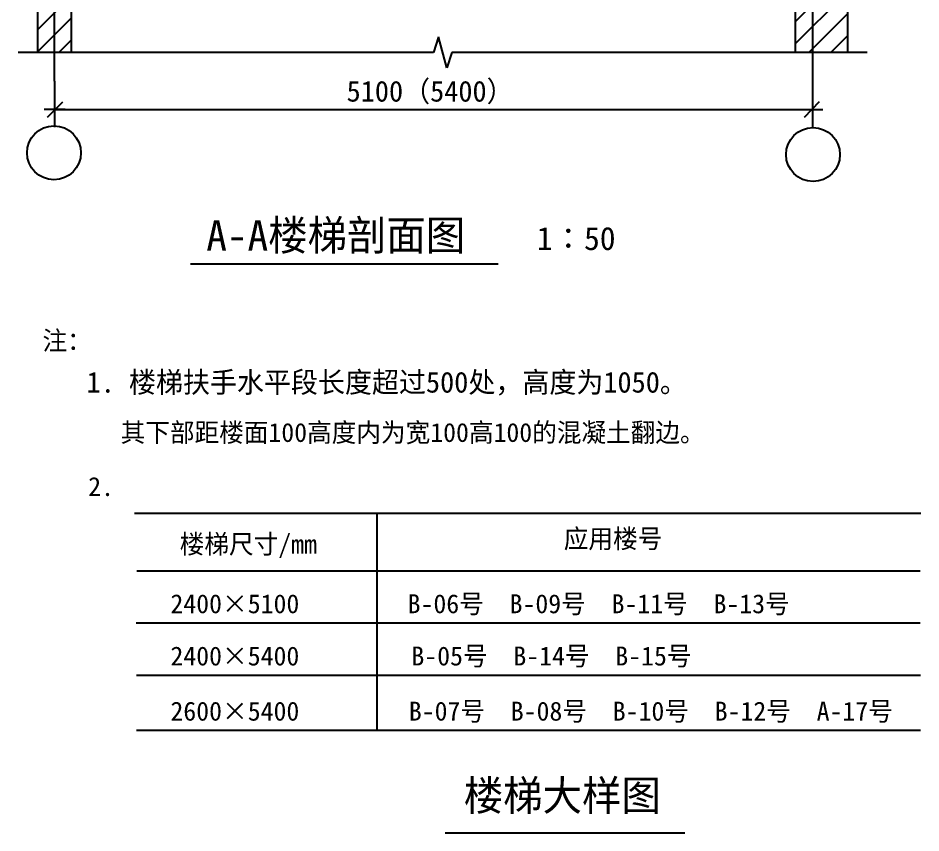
# Model space of a CAD drawing. Header units: metres. Extents: x 15805 to 27136, y 777 to 18186.
# Drawn here: x 18305 to 24738, y 777 to 6583 of the extents above; entities that cross this region are included whole.
import ezdxf

# ---------------------------------------------------------------- set-up
doc = ezdxf.new("R2010")
doc.units = ezdxf.units.M
for name, color, linetype in [('DOTE', 1, 'Continuous'), ('OTHER', 7, 'Continuous'), ('PUB_DIM', 3, 'Continuous'), ('WALL', 4, 'Continuous')]:
    doc.layers.add(name, color=color, linetype=linetype)

# ---------------------------------------------------------------- blocks, each defined once
blk = doc.blocks.new('_DIMX')
blk.add_line((-150, 0), (150, 0))
blk.add_lwpolyline([(-114.26, -107), (103.77, 111.86)])

msp = doc.modelspace()

# ---------------------------------------------------------------- hatches: boundary and pattern name
h = msp.add_hatch()
h.set_pattern_fill('ANSI31', scale=35)
h.paths.add_polyline_path([(18564.6, 6837.81), (18444.6, 6837.81), (18444.6, 6337.81), (18564.6, 6337.81)])
h.paths.add_polyline_path([(18684.6, 6837.81), (18564.6, 6837.81), (18564.6, 6337.81), (18684.6, 6337.81)])
h.paths.add_polyline_path([(23964.6, 6837.81), (23844.6, 6837.81), (23844.6, 6337.81), (23964.6, 6337.81)])
h.paths.add_polyline_path([(23964.6, 6337.81), (24214.6, 6337.81), (24214.6, 6837.81), (23964.6, 6837.81)])

# ---------------------------------------------------------------- linework, layer by layer
for p, q in [((19532.49, 4831.81), (21726.4, 4831.81)), ((19133.86, 3056.07), (24738.28, 3056.07)), ((20860.05, 3056.07), (20860.05, 1508.65)), ((19150.8, 2645.41), (24733.66, 2645.41)), ((19147.1, 2273), (24733.66, 2273)), ((19148.03, 1900.75), (24734.98, 1900.75)), ((24734.98, 1507.82), (19148.03, 1507.82)), ((21348.39, 776.85), (23056.63, 776.85))]:
    msp.add_line(p, q)
for centre in [(18560.42, 5622.78), (23969.42, 5609.97)]:
    msp.add_circle(centre, 191.94)
at = {"layer": 'DOTE'}
for p, q in [((18564.6, 6132.41), (18564.6, 10814.05)), ((23964.6, 8373.5), (23964.6, 6132.41))]:
    msp.add_line(p, q, dxfattribs=at)
at = {"layer": 'OTHER'}
for p, q in [((21299.6, 6447.81), (21264.6, 6337.81)), ((21359.6, 6227.81), (21299.6, 6447.81)), ((21264.6, 6337.81), (18304.6, 6337.81)), ((21394.6, 6337.81), (21359.6, 6227.81)), ((24354.6, 6337.81), (21394.6, 6337.81))]:
    msp.add_line(p, q, dxfattribs=at)
at = {"layer": 'PUB_DIM'}
for p, q in [((18564.6, 6132.41), (18564.6, 5806.03)), ((23964.6, 6132.41), (23964.6, 5806.03)), ((18565.1, 5931.03), (23964.1, 5931.03))]:
    msp.add_line(p, q, dxfattribs=at)
at = {"layer": 'WALL'}
for p, q in [((18684.6, 6337.81), (18684.6, 7706.29)), ((18444.6, 6337.81), (18444.6, 7606.29)), ((23844.6, 6337.81), (23844.6, 7206.29)), ((24214.6, 7206.29), (24214.6, 6337.81))]:
    msp.add_line(p, q, dxfattribs=at)

# ---------------------------------------------------------------- block references
at = {"layer": 'PUB_DIM', "xscale": 0.5, "yscale": 0.5, "zscale": 0.5, "rotation": 180}
msp.add_blockref('_DIMX', (18564.6, 5931.03), dxfattribs=at)
at = {"layer": 'PUB_DIM', "xscale": 0.5, "yscale": 0.5, "zscale": 0.5}
msp.add_blockref('_DIMX', (23964.6, 5931.03), dxfattribs=at)

# ---------------------------------------------------------------- texts
for s, height, p in [('A-A楼梯剖面图', 216, (19645.94, 4926.52)), ('1∶50', 165, (22000.97, 4929.79)), ('楼梯大样图', 216, (21480.71, 936.11))]:
    msp.add_text(s, height=height).set_placement(p)
at = {"layer": 'PUB_DIM'}
for s, height, p in [('5100（5400）', 148, (20645.64, 5987.29)), ('注：', 135, (18478.61, 4217.46)), ('1. 楼梯扶手水平段长度超过500处，高度为1050。', 148, (18792.76, 3914.12)), ('其下部距楼面100高度内为宽100高100的混凝土翻边。', 135, (19035.66, 3562.61)), ('2.', 135, (18804.29, 3177.44)), ('应用楼号', 135, (22193.22, 2805.93)), ('楼梯尺寸/mm', 135, (19456.55, 2767.48)), ('2400×5100', 135, (19390.36, 2342.18)), ('B-06号  B-09号  B-11号  B-13号', 135, (21080.69, 2342.18)), ('2400×5400', 135, (19390.36, 1969.94)), ('B-05号  B-14号  B-15号', 135, (21107.62, 1969.94)), ('2600×5400', 135, (19390.36, 1577.01)), ('B-07号  B-08号  B-10号  B-12号  A-17号', 135, (21089.22, 1577.01))]:
    msp.add_text(s, height=height, dxfattribs=at).set_placement(p)

doc.saveas('drawing.dxf')
